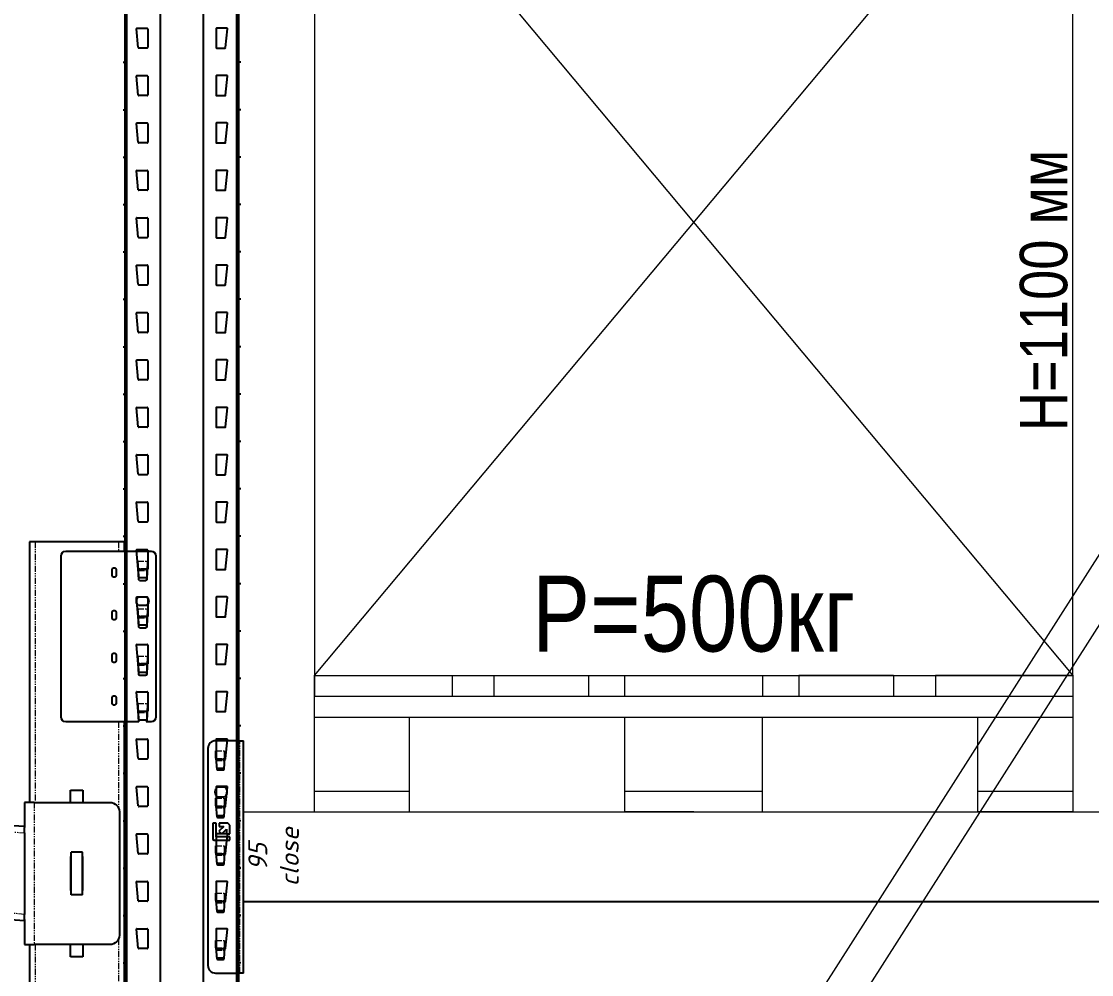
# Model space of a CAD drawing. Header units: millimetres. Extents: x 2140 to 223837, y 2113 to 170313.
# Drawn here: x 219872 to 221002, y 110882 to 111888 of the extents above; entities that cross this region are included whole.
import ezdxf

# ---------------------------------------------------------------- set-up
doc = ezdxf.new("R2010")
doc.units = ezdxf.units.MM
doc.linetypes.add('PHANTOM', pattern=[12.7, 6.35, -1.27, 1.27, -1.27, 1.27, -1.27])
doc.layers.add('0_ANNOT_Dimensions', color=7, linetype='Continuous')
doc.layers.add('2.Стойка', color=7, linetype='Continuous')
for name, color, linetype, lineweight in [('1.Балка', 5, 'Continuous', 0), ('16.СВЖ', 7, 'Continuous', 0), ('20.Груз', 7, 'Continuous', 0), ('25.Размера', 7, 'Continuous', 0), ('37.Паллеты', 32, 'Continuous', 0), ('44. Полоса СВЖ', 7, 'Continuous', 0), ('7.Поддон', 32, 'Continuous', 0)]:
    doc.layers.add(name, color=color, linetype=linetype, lineweight=lineweight)
doc.styles.add('Arial Narrow', font='ARIALN.TTF')
doc.styles.add('GOST', font='isocpeur.ttf')
doc.styles.add('Курсив', font='isocpeui.ttf')
doc.dimstyles.new('80', dxfattribs={"dimtxt": 80, "dimasz": 80, "dimexe": 0.18, "dimexo": 0, "dimgap": 20, "dimtad": 1, "dimdec": 0, "dimzin": 0, "dimdsep": 46, "dimtxsty": 'Курсив', "dimcen": 0.09, "dimadec": 0, "dimazin": 0, "dimtfac": 1, "dimtdec": 0, "dimtofl": 0, "dimtmove": 0, "dimatfit": 3, "dimfxl": 0.18, "dimtolj": 1, "dimtzin": 0, "dimarcsym": 0})
doc.dimstyles.new('blok40', dxfattribs={"dimtxt": 40, "dimasz": 80, "dimexe": 0.18, "dimexo": 0, "dimgap": 5, "dimtad": 1, "dimtoh": 1, "dimdec": 0, "dimzin": 0, "dimdsep": 46, "dimtxsty": 'GOST', "dimblk": 'NONE', "dimcen": 0.09, "dimse1": 1, "dimse2": 1, "dimsd1": 1, "dimsd2": 1, "dimadec": 0, "dimazin": 0, "dimtfac": 1, "dimtdec": 0, "dimtofl": 0, "dimtmove": 0, "dimatfit": 2, "dimldrblk": 'NONE', "dimfxl": 0.18, "dimtolj": 1, "dimtzin": 0, "dimarcsym": 0})
doc.dimstyles.new('Рзм блок', dxfattribs={"dimtxt": 40, "dimasz": 80, "dimexe": 0.18, "dimexo": 0, "dimgap": 5, "dimtad": 1, "dimtoh": 1, "dimdec": 0, "dimzin": 0, "dimdsep": 46, "dimtxsty": 'Курсив', "dimblk": 'NONE', "dimcen": 0.09, "dimse1": 1, "dimse2": 1, "dimsd1": 1, "dimsd2": 1, "dimadec": 0, "dimazin": 0, "dimtfac": 1, "dimtdec": 0, "dimtofl": 0, "dimtmove": 0, "dimatfit": 2, "dimldrblk": 'NONE', "dimfxl": 0.18, "dimtolj": 1, "dimtzin": 0, "dimarcsym": 0})

# ---------------------------------------------------------------- blocks, each defined once
blk = doc.blocks.new('*U491')
at = {"layer": '2.Стойка', "color": 0, "linetype": 'ByBlock'}
for p, q in [((-120, 0), (-120, 12200)), ((-118, 0), (-118, 12200)), ((-82.7, 0), (-82.7, 12200)), ((-37.3, 0), (-37.3, 12200)), ((-2, 0), (-2, 12200)), ((0, 0), (0, 12200)), ((-106.1, 2130.5), (-108, 2150.5)), ((-107.5, 2151), (-96.5, 2151)), ((-96, 2150.5), (-96, 2130.5)), ((-24, 2150.5), (-24, 2130.5)), ((-12.5, 2151), (-23.5, 2151)), ((-13.9, 2130.5), (-12, 2150.5)), ((-96.5, 2130), (-105.6, 2130)), ((-23.5, 2130), (-14.4, 2130)), ((-122, 2115), (-118, 2115)), ((-120, 2120.5), (-118, 2120.5)), ((0, 2120.5), (-2, 2120.5)), ((2, 2115), (-2, 2115)), ((-120, 2109.5), (-118, 2109.5)), ((-106.1, 2080.5), (-108, 2100.5)), ((-107.5, 2101), (-96.5, 2101)), ((-96, 2100.5), (-96, 2080.5)), ((-24, 2100.5), (-24, 2080.5)), ((-12.5, 2101), (-23.5, 2101)), ((-13.9, 2080.5), (-12, 2100.5)), ((0, 2109.5), (-2, 2109.5)), ((-96.5, 2080), (-105.6, 2080)), ((-23.5, 2080), (-14.4, 2080)), ((-120, 2070.5), (-118, 2070.5)), ((0, 2070.5), (-2, 2070.5)), ((-122, 2065), (-118, 2065)), ((-120, 2059.5), (-118, 2059.5)), ((2, 2065), (-2, 2065)), ((0, 2059.5), (-2, 2059.5)), ((-106.1, 2030.5), (-108, 2050.5)), ((-107.5, 2051), (-96.5, 2051)), ((-96, 2050.5), (-96, 2030.5)), ((-24, 2050.5), (-24, 2030.5)), ((-12.5, 2051), (-23.5, 2051)), ((-13.9, 2030.5), (-12, 2050.5)), ((-96.5, 2030), (-105.6, 2030)), ((-23.5, 2030), (-14.4, 2030)), ((-122, 2015), (-118, 2015)), ((-120, 2020.5), (-118, 2020.5)), ((0, 2020.5), (-2, 2020.5)), ((2, 2015), (-2, 2015)), ((-120, 2009.5), (-118, 2009.5)), ((-106.1, 1980.5), (-108, 2000.5)), ((-107.5, 2001), (-96.5, 2001)), ((-96, 2000.5), (-96, 1980.5)), ((-24, 2000.5), (-24, 1980.5)), ((-12.5, 2001), (-23.5, 2001)), ((-13.9, 1980.5), (-12, 2000.5)), ((0, 2009.5), (-2, 2009.5)), ((-96.5, 1980), (-105.6, 1980)), ((-23.5, 1980), (-14.4, 1980)), ((-122, 1965), (-118, 1965)), ((-120, 1970.5), (-118, 1970.5)), ((0, 1970.5), (-2, 1970.5)), ((2, 1965), (-2, 1965)), ((-120, 1959.5), (-118, 1959.5)), ((0, 1959.5), (-2, 1959.5)), ((-106.1, 1930.5), (-108, 1950.5)), ((-107.5, 1951), (-96.5, 1951)), ((-96, 1950.5), (-96, 1930.5)), ((-24, 1950.5), (-24, 1930.5)), ((-12.5, 1951), (-23.5, 1951)), ((-13.9, 1930.5), (-12, 1950.5)), ((-120, 1920.5), (-118, 1920.5)), ((-96.5, 1930), (-105.6, 1930)), ((-23.5, 1930), (-14.4, 1930)), ((0, 1920.5), (-2, 1920.5)), ((-122, 1915), (-118, 1915)), ((-120, 1909.5), (-118, 1909.5)), ((2, 1915), (-2, 1915)), ((0, 1909.5), (-2, 1909.5)), ((-106.1, 1880.5), (-108, 1900.5)), ((-107.5, 1901), (-96.5, 1901)), ((-96, 1900.5), (-96, 1880.5)), ((-24, 1900.5), (-24, 1880.5)), ((-12.5, 1901), (-23.5, 1901)), ((-13.9, 1880.5), (-12, 1900.5)), ((-96.5, 1880), (-105.6, 1880)), ((-23.5, 1880), (-14.4, 1880)), ((-122, 1865), (-118, 1865)), ((-120, 1870.5), (-118, 1870.5)), ((0, 1870.5), (-2, 1870.5)), ((2, 1865), (-2, 1865)), ((-120, 1859.5), (-118, 1859.5)), ((0, 1859.5), (-2, 1859.5)), ((-106.1, 1830.5), (-108, 1850.5)), ((-107.5, 1851), (-96.5, 1851)), ((-96, 1850.5), (-96, 1830.5)), ((-24, 1850.5), (-24, 1830.5)), ((-12.5, 1851), (-23.5, 1851)), ((-13.9, 1830.5), (-12, 1850.5)), ((-96.5, 1830), (-105.6, 1830)), ((-23.5, 1830), (-14.4, 1830)), ((-120, 1820.5), (-118, 1820.5)), ((0, 1820.5), (-2, 1820.5)), ((-122, 1815), (-118, 1815)), ((-120, 1809.5), (-118, 1809.5)), ((2, 1815), (-2, 1815)), ((0, 1809.5), (-2, 1809.5)), ((-106.1, 1780.5), (-108, 1800.5)), ((-107.5, 1801), (-96.5, 1801)), ((-96, 1800.5), (-96, 1780.5)), ((-24, 1800.5), (-24, 1780.5)), ((-12.5, 1801), (-23.5, 1801)), ((-13.9, 1780.5), (-12, 1800.5)), ((-96.5, 1780), (-105.6, 1780)), ((-23.5, 1780), (-14.4, 1780)), ((-122, 1765), (-118, 1765)), ((-120, 1770.5), (-118, 1770.5)), ((0, 1770.5), (-2, 1770.5)), ((2, 1765), (-2, 1765)), ((-120, 1759.5), (-118, 1759.5)), ((-106.1, 1730.5), (-108, 1750.5)), ((-107.5, 1751), (-96.5, 1751)), ((-96, 1750.5), (-96, 1730.5)), ((-24, 1750.5), (-24, 1730.5)), ((-12.5, 1751), (-23.5, 1751)), ((-13.9, 1730.5), (-12, 1750.5)), ((0, 1759.5), (-2, 1759.5)), ((-96.5, 1730), (-105.6, 1730)), ((-23.5, 1730), (-14.4, 1730)), ((-120, 1720.5), (-118, 1720.5)), ((0, 1720.5), (-2, 1720.5)), ((-122, 1715), (-118, 1715)), ((-120, 1709.5), (-118, 1709.5)), ((2, 1715), (-2, 1715)), ((0, 1709.5), (-2, 1709.5)), ((-106.1, 1680.5), (-108, 1700.5)), ((-107.5, 1701), (-96.5, 1701)), ((-96, 1700.5), (-96, 1680.5)), ((-24, 1700.5), (-24, 1680.5)), ((-12.5, 1701), (-23.5, 1701)), ((-13.9, 1680.5), (-12, 1700.5)), ((-96.5, 1680), (-105.6, 1680)), ((-23.5, 1680), (-14.4, 1680)), ((-122, 1665), (-118, 1665)), ((-120, 1670.5), (-118, 1670.5)), ((0, 1670.5), (-2, 1670.5)), ((2, 1665), (-2, 1665)), ((-120, 1659.5), (-118, 1659.5)), ((-106.1, 1630.5), (-108, 1650.5)), ((-107.5, 1651), (-96.5, 1651)), ((-96, 1650.5), (-96, 1630.5)), ((-24, 1650.5), (-24, 1630.5)), ((-12.5, 1651), (-23.5, 1651)), ((-13.9, 1630.5), (-12, 1650.5)), ((0, 1659.5), (-2, 1659.5)), ((-96.5, 1630), (-105.6, 1630)), ((-23.5, 1630), (-14.4, 1630)), ((-122, 1615), (-118, 1615)), ((-120, 1620.5), (-118, 1620.5)), ((0, 1620.5), (-2, 1620.5)), ((2, 1615), (-2, 1615)), ((-120, 1609.5), (-118, 1609.5)), ((0, 1609.5), (-2, 1609.5)), ((-106.1, 1580.5), (-108, 1600.5)), ((-107.5, 1601), (-96.5, 1601)), ((-96, 1600.5), (-96, 1580.5)), ((-24, 1600.5), (-24, 1580.5)), ((-12.5, 1601), (-23.5, 1601)), ((-13.9, 1580.5), (-12, 1600.5)), ((-120, 1570.5), (-118, 1570.5)), ((-96.5, 1580), (-105.6, 1580)), ((-23.5, 1580), (-14.4, 1580)), ((0, 1570.5), (-2, 1570.5)), ((-122, 1565), (-118, 1565)), ((-120, 1559.5), (-118, 1559.5)), ((2, 1565), (-2, 1565)), ((0, 1559.5), (-2, 1559.5)), ((-106.1, 1530.5), (-108, 1550.5)), ((-107.5, 1551), (-96.5, 1551)), ((-96, 1550.5), (-96, 1530.5)), ((-24, 1550.5), (-24, 1530.5)), ((-12.5, 1551), (-23.5, 1551)), ((-13.9, 1530.5), (-12, 1550.5)), ((-96.5, 1530), (-105.6, 1530)), ((-23.5, 1530), (-14.4, 1530)), ((-122, 1515), (-118, 1515)), ((-120, 1520.5), (-118, 1520.5)), ((0, 1520.5), (-2, 1520.5)), ((2, 1515), (-2, 1515)), ((-120, 1509.5), (-118, 1509.5)), ((0, 1509.5), (-2, 1509.5)), ((-106.1, 1480.5), (-108, 1500.5)), ((-107.5, 1501), (-96.5, 1501)), ((-96, 1500.5), (-96, 1480.5)), ((-24, 1500.5), (-24, 1480.5)), ((-12.5, 1501), (-23.5, 1501)), ((-13.9, 1480.5), (-12, 1500.5)), ((-96.5, 1480), (-105.6, 1480)), ((-23.5, 1480), (-14.4, 1480)), ((-120, 1470.5), (-118, 1470.5)), ((0, 1470.5), (-2, 1470.5)), ((-122, 1465), (-118, 1465)), ((-120, 1459.5), (-118, 1459.5)), ((2, 1465), (-2, 1465)), ((0, 1459.5), (-2, 1459.5)), ((-106.1, 1430.5), (-108, 1450.5)), ((-107.5, 1451), (-96.5, 1451)), ((-96, 1450.5), (-96, 1430.5)), ((-24, 1450.5), (-24, 1430.5)), ((-12.5, 1451), (-23.5, 1451)), ((-13.9, 1430.5), (-12, 1450.5)), ((-96.5, 1430), (-105.6, 1430)), ((-23.5, 1430), (-14.4, 1430)), ((-122, 1415), (-118, 1415)), ((-120, 1420.5), (-118, 1420.5)), ((0, 1420.5), (-2, 1420.5)), ((2, 1415), (-2, 1415)), ((-120, 1409.5), (-118, 1409.5)), ((-106.1, 1380.5), (-108, 1400.5)), ((-107.5, 1401), (-96.5, 1401)), ((-96, 1400.5), (-96, 1380.5)), ((-24, 1400.5), (-24, 1380.5)), ((-12.5, 1401), (-23.5, 1401)), ((-13.9, 1380.5), (-12, 1400.5)), ((0, 1409.5), (-2, 1409.5)), ((-96.5, 1380), (-105.6, 1380)), ((-23.5, 1380), (-14.4, 1380)), ((-120, 1370.5), (-118, 1370.5)), ((0, 1370.5), (-2, 1370.5)), ((-122, 1365), (-118, 1365)), ((-120, 1359.5), (-118, 1359.5)), ((2, 1365), (-2, 1365)), ((0, 1359.5), (-2, 1359.5)), ((-106.1, 1330.5), (-108, 1350.5)), ((-107.5, 1351), (-96.5, 1351)), ((-96, 1350.5), (-96, 1330.5)), ((-24, 1350.5), (-24, 1330.5)), ((-12.5, 1351), (-23.5, 1351)), ((-13.9, 1330.5), (-12, 1350.5)), ((-96.5, 1330), (-105.6, 1330)), ((-23.5, 1330), (-14.4, 1330)), ((-122, 1315), (-118, 1315)), ((-120, 1320.5), (-118, 1320.5)), ((0, 1320.5), (-2, 1320.5)), ((2, 1315), (-2, 1315)), ((-120, 1309.5), (-118, 1309.5)), ((-106.1, 1280.5), (-108, 1300.5)), ((-107.5, 1301), (-96.5, 1301)), ((-96, 1300.5), (-96, 1280.5)), ((-24, 1300.5), (-24, 1280.5)), ((-12.5, 1301), (-23.5, 1301)), ((-13.9, 1280.5), (-12, 1300.5)), ((0, 1309.5), (-2, 1309.5)), ((-96.5, 1280), (-105.6, 1280)), ((-23.5, 1280), (-14.4, 1280)), ((-122, 1265), (-118, 1265)), ((-120, 1270.5), (-118, 1270.5)), ((0, 1270.5), (-2, 1270.5)), ((2, 1265), (-2, 1265)), ((-120, 1259.5), (-118, 1259.5)), ((0, 1259.5), (-2, 1259.5)), ((-106.1, 1230.5), (-108, 1250.5)), ((-107.5, 1251), (-96.5, 1251)), ((-96, 1250.5), (-96, 1230.5)), ((-24, 1250.5), (-24, 1230.5)), ((-12.5, 1251), (-23.5, 1251)), ((-13.9, 1230.5), (-12, 1250.5)), ((-120, 1220.5), (-118, 1220.5)), ((-96.5, 1230), (-105.6, 1230)), ((-23.5, 1230), (-14.4, 1230)), ((0, 1220.5), (-2, 1220.5)), ((-122, 1215), (-118, 1215)), ((-120, 1209.5), (-118, 1209.5)), ((2, 1215), (-2, 1215)), ((0, 1209.5), (-2, 1209.5)), ((-106.1, 1180.5), (-108, 1200.5)), ((-107.5, 1201), (-96.5, 1201)), ((-96, 1200.5), (-96, 1180.5)), ((-24, 1200.5), (-24, 1180.5)), ((-12.5, 1201), (-23.5, 1201)), ((-13.9, 1180.5), (-12, 1200.5)), ((-96.5, 1180), (-105.6, 1180)), ((-23.5, 1180), (-14.4, 1180)), ((-122, 1165), (-118, 1165)), ((-120, 1170.5), (-118, 1170.5)), ((0, 1170.5), (-2, 1170.5)), ((2, 1165), (-2, 1165)), ((-120, 1159.5), (-118, 1159.5)), ((0, 1159.5), (-2, 1159.5))]:
    blk.add_line(p, q, dxfattribs=at)
for centre, start, end in [((-107.5, 2150.5), 90, 185.4403), ((-96.5, 2150.5), 0, 90), ((-23.5, 2150.5), 90, 180), ((-12.5, 2150.5), 354.5597, 90), ((-105.6, 2130.5), 185.4403, 270), ((-96.5, 2130.5), 270, 0), ((-23.5, 2130.5), 180, 270), ((-14.4, 2130.5), 270, 354.5597), ((-107.5, 2100.5), 90, 185.4403), ((-96.5, 2100.5), 0, 90), ((-23.5, 2100.5), 90, 180), ((-12.5, 2100.5), 354.5597, 90), ((-105.6, 2080.5), 185.4403, 270), ((-96.5, 2080.5), 270, 0), ((-23.5, 2080.5), 180, 270), ((-14.4, 2080.5), 270, 354.5597), ((-107.5, 2050.5), 90, 185.4403), ((-96.5, 2050.5), 0, 90), ((-23.5, 2050.5), 90, 180), ((-12.5, 2050.5), 354.5597, 90), ((-105.6, 2030.5), 185.4403, 270), ((-96.5, 2030.5), 270, 0), ((-23.5, 2030.5), 180, 270), ((-14.4, 2030.5), 270, 354.5597), ((-107.5, 2000.5), 90, 185.4403), ((-96.5, 2000.5), 0, 90), ((-23.5, 2000.5), 90, 180), ((-12.5, 2000.5), 354.5597, 90), ((-105.6, 1980.5), 185.4403, 270), ((-96.5, 1980.5), 270, 0), ((-23.5, 1980.5), 180, 270), ((-14.4, 1980.5), 270, 354.5597), ((-107.5, 1950.5), 90, 185.4403), ((-96.5, 1950.5), 0, 90), ((-23.5, 1950.5), 90, 180), ((-12.5, 1950.5), 354.5597, 90), ((-105.6, 1930.5), 185.4403, 270), ((-96.5, 1930.5), 270, 0), ((-23.5, 1930.5), 180, 270), ((-14.4, 1930.5), 270, 354.5597), ((-107.5, 1900.5), 90, 185.4403), ((-96.5, 1900.5), 0, 90), ((-23.5, 1900.5), 90, 180), ((-12.5, 1900.5), 354.5597, 90), ((-105.6, 1880.5), 185.4403, 270), ((-96.5, 1880.5), 270, 0), ((-23.5, 1880.5), 180, 270), ((-14.4, 1880.5), 270, 354.5597), ((-107.5, 1850.5), 90, 185.4403), ((-96.5, 1850.5), 0, 90), ((-23.5, 1850.5), 90, 180), ((-12.5, 1850.5), 354.5597, 90), ((-105.6, 1830.5), 185.4403, 270), ((-96.5, 1830.5), 270, 0), ((-23.5, 1830.5), 180, 270), ((-14.4, 1830.5), 270, 354.5597), ((-107.5, 1800.5), 90, 185.4403), ((-96.5, 1800.5), 0, 90), ((-23.5, 1800.5), 90, 180), ((-12.5, 1800.5), 354.5597, 90), ((-105.6, 1780.5), 185.4403, 270), ((-96.5, 1780.5), 270, 0), ((-23.5, 1780.5), 180, 270), ((-14.4, 1780.5), 270, 354.5597), ((-107.5, 1750.5), 90, 185.4403), ((-96.5, 1750.5), 0, 90), ((-23.5, 1750.5), 90, 180), ((-12.5, 1750.5), 354.5597, 90), ((-105.6, 1730.5), 185.4403, 270), ((-96.5, 1730.5), 270, 0), ((-23.5, 1730.5), 180, 270), ((-14.4, 1730.5), 270, 354.5597), ((-107.5, 1700.5), 90, 185.4403), ((-96.5, 1700.5), 0, 90), ((-23.5, 1700.5), 90, 180), ((-12.5, 1700.5), 354.5597, 90), ((-105.6, 1680.5), 185.4403, 270), ((-96.5, 1680.5), 270, 0), ((-23.5, 1680.5), 180, 270), ((-14.4, 1680.5), 270, 354.5597), ((-107.5, 1650.5), 90, 185.4403), ((-96.5, 1650.5), 0, 90), ((-23.5, 1650.5), 90, 180), ((-12.5, 1650.5), 354.5597, 90), ((-105.6, 1630.5), 185.4403, 270), ((-96.5, 1630.5), 270, 0), ((-23.5, 1630.5), 180, 270), ((-14.4, 1630.5), 270, 354.5597), ((-107.5, 1600.5), 90, 185.4403), ((-96.5, 1600.5), 0, 90), ((-23.5, 1600.5), 90, 180), ((-12.5, 1600.5), 354.5597, 90), ((-105.6, 1580.5), 185.4403, 270), ((-96.5, 1580.5), 270, 0), ((-23.5, 1580.5), 180, 270), ((-14.4, 1580.5), 270, 354.5597), ((-107.5, 1550.5), 90, 185.4403), ((-96.5, 1550.5), 0, 90), ((-23.5, 1550.5), 90, 180), ((-12.5, 1550.5), 354.5597, 90), ((-105.6, 1530.5), 185.4403, 270), ((-96.5, 1530.5), 270, 0), ((-23.5, 1530.5), 180, 270), ((-14.4, 1530.5), 270, 354.5597), ((-107.5, 1500.5), 90, 185.4403), ((-96.5, 1500.5), 0, 90), ((-23.5, 1500.5), 90, 180), ((-12.5, 1500.5), 354.5597, 90), ((-105.6, 1480.5), 185.4403, 270), ((-96.5, 1480.5), 270, 0), ((-23.5, 1480.5), 180, 270), ((-14.4, 1480.5), 270, 354.5597), ((-107.5, 1450.5), 90, 185.4403), ((-96.5, 1450.5), 0, 90), ((-23.5, 1450.5), 90, 180), ((-12.5, 1450.5), 354.5597, 90), ((-105.6, 1430.5), 185.4403, 270), ((-96.5, 1430.5), 270, 0), ((-23.5, 1430.5), 180, 270), ((-14.4, 1430.5), 270, 354.5597), ((-107.5, 1400.5), 90, 185.4403), ((-96.5, 1400.5), 0, 90), ((-23.5, 1400.5), 90, 180), ((-12.5, 1400.5), 354.5597, 90), ((-105.6, 1380.5), 185.4403, 270), ((-96.5, 1380.5), 270, 0), ((-23.5, 1380.5), 180, 270), ((-14.4, 1380.5), 270, 354.5597), ((-107.5, 1350.5), 90, 185.4403), ((-96.5, 1350.5), 0, 90), ((-23.5, 1350.5), 90, 180), ((-12.5, 1350.5), 354.5597, 90), ((-105.6, 1330.5), 185.4403, 270), ((-96.5, 1330.5), 270, 0), ((-23.5, 1330.5), 180, 270), ((-14.4, 1330.5), 270, 354.5597), ((-107.5, 1300.5), 90, 185.4403), ((-96.5, 1300.5), 0, 90), ((-23.5, 1300.5), 90, 180), ((-12.5, 1300.5), 354.5597, 90), ((-105.6, 1280.5), 185.4403, 270), ((-96.5, 1280.5), 270, 0), ((-23.5, 1280.5), 180, 270), ((-14.4, 1280.5), 270, 354.5597), ((-107.5, 1250.5), 90, 185.4403), ((-96.5, 1250.5), 0, 90), ((-23.5, 1250.5), 90, 180), ((-12.5, 1250.5), 354.5597, 90), ((-105.6, 1230.5), 185.4403, 270), ((-96.5, 1230.5), 270, 0), ((-23.5, 1230.5), 180, 270), ((-14.4, 1230.5), 270, 354.5597), ((-107.5, 1200.5), 90, 185.4403), ((-96.5, 1200.5), 0, 90), ((-23.5, 1200.5), 90, 180), ((-12.5, 1200.5), 354.5597, 90), ((-105.6, 1180.5), 185.4403, 270), ((-96.5, 1180.5), 270, 0), ((-23.5, 1180.5), 180, 270), ((-14.4, 1180.5), 270, 354.5597)]:
    blk.add_arc(centre, 0.5, start, end, dxfattribs=at)
blk = doc.blocks.new('*D1729')
at = {"layer": 'Defpoints', "color": 0, "transparency": 16777216}
for p in [(5, -40.7), (5, -135.7), (68.4, -135.7)]:
    blk.add_point(p, dxfattribs=at)
at = {"layer": '0_ANNOT_Dimensions', "color": 0, "transparency": 16777216, "insert": (36.7, -88.2), "char_height": 20, "attachment_point": 5, "rotation": 90, "style": 'Курсив'}
blk.add_mtext('\\A1;95\\Pclose', dxfattribs=at)
blk = doc.blocks.new('_None')
blk = doc.blocks.new('поддон')
at = {"layer": '7.Поддон', "color": 0, "linetype": 'ByBlock'}
for p, q in [((0, 0), (0, 144)), ((0, 144), (0, 122)), ((0, 144), (145, 144)), ((145, 144), (145, 122)), ((189, 144), (289, 144)), ((189, 144), (189, 122)), ((289, 144), (289, 122)), ((327.5, 122), (327.5, 144)), ((327.5, 144), (472.5, 144)), ((472.5, 144), (472.5, 122)), ((611, 144), (511, 144)), ((511, 144), (511, 122)), ((611, 144), (611, 122)), ((800, 144), (655, 144)), ((655, 144), (655, 122)), ((800, 144), (800, 0)), ((0, 122), (800, 122)), ((0, 100), (800, 100)), ((100, 0), (100, 100)), ((327.5, 0), (327.5, 100)), ((472.5, 0), (472.5, 100)), ((700, 0), (700, 100)), ((0, 22), (100, 22)), ((327.5, 22), (472.5, 22)), ((700, 22), (800, 22)), ((0, 0), (100, 0)), ((400, 0), (327.5, 0)), ((400, 0), (472.5, 0)), ((800, 0), (700, 0))]:
    blk.add_line(p, q, dxfattribs=at)
blk = doc.blocks.new('*D1165')
at = {"layer": 'Defpoints', "color": 0, "linetype": 'ByBlock', "transparency": 16777216}
for p in [(475, 500, 0), (475, 0, 0), (475, 0)]:
    blk.add_point(p, dxfattribs=at)
at = {"layer": '25.Размера', "color": 0, "linetype": 'ByBlock', "transparency": 16777216, "insert": (475, 208.6), "char_height": 80, "attachment_point": 5, "style": 'Arial Narrow'}
blk.add_mtext('\\A1;Р=500кг', dxfattribs=at)
blk = doc.blocks.new('*D1170')
at = {"layer": 'Defpoints', "color": 0, "linetype": 'ByBlock', "transparency": 16777216}
for p in [(875, 1100), (875, 1100), (875, 0)]:
    blk.add_point(p, dxfattribs=at)
at = {"layer": '25.Размера', "color": 0, "linetype": 'ByBlock', "transparency": 16777216, "insert": (844.5, 550), "char_height": 50, "attachment_point": 5, "rotation": 90, "style": 'Arial Narrow'}
blk.add_mtext('\\A1;Н=1100 мм', dxfattribs=at)
blk = doc.blocks.new('Торцевая Консоль')
at = {"color": 7, "linetype": 'Continuous', "lineweight": 25}
for p, q in [((62.5, 34.3), (-27.5, 34.3)), ((1, 44.3), (1, 34.3)), ((1, 44.3), (7, 44.3)), ((7, 44.3), (95, 44.3)), ((95, 44.3), (101, 44.3)), ((101, 44.3), (101, -230.7)), ((-32.5, 29.3), (-32.5, -140.7)), ((-23.8, 23.6), (-23.8, 22.6)), ((-23.8, 22.6), (-22.8, 4.2)), ((-14.6, 4.2), (-13.6, 22.6)), ((-13.6, 23.6), (-13.6, 22.6)), ((67.5, -140.7), (67.5, 29.3)), ((-23.4, 16.1), (-22.7, 4.2)), ((-23.4, 15.7), (-23.3, 15.2)), ((-23.2, 14), (-22.8, 7.2)), ((-14.7, 4.2), (-14, 16.1)), ((-14.6, 7.2), (-14.2, 14)), ((-14.1, 15.2), (-14, 15.7)), ((9.5, 14.8), (9.5, 8.8)), ((13.5, 8.8), (13.5, 14.8)), ((-15.3, 6.5), (-22.1, 6.5)), ((-15.4, 3.5), (-22, 3.5)), ((-14.1, -13.8), (-22.9, -13.8)), ((-23.8, -26.4), (-23.8, -27.4)), ((-23.8, -27.4), (-22.8, -45.8)), ((-23.4, -33.9), (-22.7, -45.8)), ((-22.9, -23), (-14.1, -23)), ((-14.7, -45.8), (-14, -33.9)), ((-14.6, -45.8), (-13.6, -27.4)), ((-13.6, -26.4), (-13.6, -27.4)), ((9.5, -30.2), (9.5, -36.2)), ((13.5, -36.2), (13.5, -30.2)), ((-23.4, -34.3), (-23.3, -34.8)), ((-23.2, -36), (-22.8, -42.8)), ((-15.3, -43.5), (-22.1, -43.5)), ((-14.6, -42.8), (-14.2, -36)), ((-14.1, -34.8), (-14, -34.3)), ((-15.4, -46.5), (-22, -46.5)), ((-23.8, -76.4), (-23.8, -77.4)), ((-23.8, -77.4), (-22.8, -95.8)), ((-14.6, -95.8), (-13.6, -77.4)), ((-13.6, -76.4), (-13.6, -77.4)), ((9.5, -75.2), (9.5, -81.2)), ((13.5, -81.2), (13.5, -75.2)), ((-23.4, -83.9), (-22.7, -95.8)), ((-23.4, -84.3), (-23.3, -84.8)), ((-23.2, -86), (-22.8, -92.8)), ((-14.7, -95.8), (-14, -83.9)), ((-14.6, -92.8), (-14.2, -86)), ((-14.1, -84.8), (-14, -84.3)), ((-15.3, -93.5), (-22.1, -93.5)), ((-15.4, -96.5), (-22, -96.5)), ((9.5, -120.2), (9.5, -126.2)), ((13.5, -126.2), (13.5, -120.2)), ((-23.8, -126.4), (-23.8, -127.4)), ((-23.8, -127.4), (-22.8, -145.7)), ((-23.4, -133.9), (-22.7, -145.7)), ((-23.4, -134.3), (-23.3, -134.8)), ((-14.7, -145.7), (-14, -133.9)), ((-14.6, -145.7), (-13.6, -127.4)), ((-14.1, -134.8), (-14, -134.3)), ((-13.6, -126.4), (-13.6, -127.4)), ((-27.5, -145.7), (-22.8, -145.7)), ((-23.2, -136), (-22.8, -142.8)), ((-22.7, -145.7), (-22.8, -145.7)), ((-15.3, -143.5), (-22.1, -143.5)), ((-14.6, -145.7), (-14.7, -145.7)), ((-14.6, -142.8), (-14.2, -136)), ((-14.6, -145.7), (62.5, -145.7)), ((1, -145.7), (1, -465.7)), ((1353.8, -190.3), (106, -255.7)), ((57.5, -217.7), (44.5, -217.7)), ((44.5, -217.7), (44.5, -230.7)), ((57.5, -230.7), (57.5, -217.7)), ((96, -230.7), (16, -230.7)), ((96, -230.7), (106, -230.7)), ((106, -230.7), (106, -257.3)), ((6, -240.7), (6, -370.7)), ((106, -355.8), (1357.4, -255.2)), ((106, -262.7), (106, -257.3)), ((106, -262.7), (106, -348.8)), ((44.5, -287.7), (45, -287.7)), ((44.5, -323.7), (44.5, -287.7)), ((45, -328.2), (45, -283.2)), ((45, -283.2), (57, -283.2)), ((57, -328.2), (57, -283.2)), ((57, -287.7), (57.5, -287.7)), ((57.5, -287.7), (57.5, -323.7)), ((45, -323.7), (44.5, -323.7)), ((57.5, -323.7), (57, -323.7)), ((45, -328.2), (57, -328.2)), ((106, -354.1), (106, -380.7)), ((16, -380.7), (96, -380.7)), ((44.5, -380.7), (44.5, -393.7)), ((57.5, -393.7), (57.5, -380.7)), ((106, -380.7), (96, -380.7)), ((101, -380.7), (101, -655.7)), ((44.5, -393.7), (57.5, -393.7))]:
    blk.add_line(p, q, dxfattribs=at)
at = {"color": 8, "linetype": 'PHANTOM', "lineweight": 18}
for p, q in [((7, 44.3), (7, 34.3)), ((95, 44.3), (95, -230.7)), ((-13.6, 23.6), (-23.8, 23.6)), ((-23.4, 15.7), (-14, 15.7)), ((-14.1, 15.2), (-23.3, 15.2)), ((-14.2, 14), (-23.2, 14)), ((-22.7, 4.2), (-22.8, 4.2)), ((-14.6, 4.2), (-14.7, 4.2)), ((-13.6, -26.4), (-23.8, -26.4)), ((-23.4, -34.3), (-14, -34.3)), ((-14.1, -34.8), (-23.3, -34.8)), ((-14.2, -36), (-23.2, -36)), ((-22.7, -45.8), (-22.8, -45.8)), ((-14.6, -45.8), (-14.7, -45.8)), ((-13.6, -76.4), (-23.8, -76.4)), ((-23.4, -84.3), (-14, -84.3)), ((-14.1, -84.8), (-23.3, -84.8)), ((-14.2, -86), (-23.2, -86)), ((-22.7, -95.8), (-22.8, -95.8)), ((-14.6, -95.8), (-14.7, -95.8)), ((-13.6, -126.4), (-23.8, -126.4)), ((-23.4, -134.3), (-14, -134.3)), ((-14.1, -134.8), (-23.3, -134.8)), ((-14.2, -136), (-23.2, -136)), ((7, -145.7), (7, -236.3)), ((1354.2, -197.2), (106, -262.7)), ((96, -230.7), (96, -380.7)), ((106, -348.8), (1356.9, -248.2)), ((7, -375), (7, -465.7)), ((95, -380.7), (95, -655.7))]:
    blk.add_line(p, q, dxfattribs=at)
at = {"color": 7, "linetype": 'Continuous', "lineweight": 25}
for centre, radius, start, end in [((-27.5, 29.3), 5, 90, 180), ((62.5, 29.3), 5, 0, 90), ((11.5, 14.8), 2, 0, 180), ((11.5, 8.8), 2, 180, 0), ((-19, -18.4), 6, 129.9445, 230.0555), ((-18, -18.4), 6, 309.9445, 50.0555), ((11.5, -30.2), 2, 0, 180), ((11.5, -36.2), 2, 180, 0), ((11.5, -75.2), 2, 0, 180), ((11.5, -81.2), 2, 180, 0), ((11.5, -120.2), 2, 0, 180), ((11.5, -126.2), 2, 180, 0), ((-27.5, -140.7), 5, 180, 270), ((62.5, -140.7), 5, 270, 0), ((16, -240.7), 10, 90, 180), ((16, -370.7), 10, 180, 270)]:
    blk.add_arc(centre, radius, start, end, dxfattribs=at)
for centre, major_axis, ratio, start_param, end_param in [((-23.7, 23.6), (-0.49, 9), 0.014521, 1.677936, 2.551772), ((-13.7, 23.6), (0.49, 9), 0.014521, 3.731413, 4.605249), ((-23.7, 23.6), (-0.49, 9), 0.014521, 2.551772, 2.642656), ((-23.2, 13.4), (-0.11, 2), 0.014521, 4.973399, 5.784249), ((-14.2, 13.4), (0.11, 2), 0.014521, 0.498937, 1.309786), ((-13.7, 23.6), (0.49, 9), 0.014521, 3.640529, 3.731413), ((-22.1, 7.2), (0.539, -0.524), 0.996104, 3.968676, 5.485179), ((-22, 4.2), (0.75, 0), 0.999894, 3.195886, 4.712389), ((-22, 4.2), (0.75, 0), 0.999894, 3.195886, 4.712389), ((-15.4, 4.2), (0.75, 0), 0.999894, 4.712389, 6.228892), ((-15.4, 4.2), (0.75, 0), 0.999894, 4.712389, 6.228892), ((-15.3, 7.2), (0.539, 0.524), 0.996104, 3.939599, 5.456102), ((-23.7, -26.4), (-0.49, 9), 0.014521, 1.677936, 2.551772), ((-23.7, -26.4), (-0.49, 9), 0.014521, 2.551772, 2.642656), ((-13.7, -26.4), (0.49, 9), 0.014521, 3.731413, 4.605249), ((-13.7, -26.4), (0.49, 9), 0.014521, 3.640529, 3.731413), ((-23.2, -36.6), (-0.11, 2), 0.014521, 4.973399, 5.784249), ((-22.1, -42.8), (0.539, -0.524), 0.996104, 3.968676, 5.485179), ((-15.3, -42.8), (0.539, 0.524), 0.996104, 3.939599, 5.456102), ((-14.2, -36.6), (0.11, 2), 0.014521, 0.498937, 1.309786), ((-22, -45.8), (0.75, 0), 0.999894, 3.195886, 4.712389), ((-22, -45.8), (0.75, 0), 0.999894, 3.195886, 4.712389), ((-15.4, -45.8), (0.75, 0), 0.999894, 4.712389, 6.228892), ((-15.4, -45.8), (0.75, 0), 0.999894, 4.712389, 6.228892), ((-23.7, -76.4), (-0.49, 9), 0.014521, 1.677936, 2.551772), ((-13.7, -76.4), (0.49, 9), 0.014521, 3.731413, 4.605249), ((-23.7, -76.4), (-0.49, 9), 0.014521, 2.551772, 2.642656), ((-23.2, -86.6), (-0.11, 2), 0.014521, 4.973399, 5.784249), ((-14.2, -86.6), (0.11, 2), 0.014521, 0.498937, 1.309786), ((-13.7, -76.4), (0.49, 9), 0.014521, 3.640529, 3.731413), ((-22.1, -92.8), (0.539, -0.524), 0.996104, 3.968676, 5.485179), ((-22, -95.8), (0.75, 0), 0.999894, 3.195886, 4.712389), ((-22, -95.8), (0.75, 0), 0.999894, 3.195886, 4.712389), ((-15.4, -95.8), (0.75, 0), 0.999894, 4.712389, 6.228892), ((-15.4, -95.8), (0.75, 0), 0.999894, 4.712389, 6.228892), ((-15.3, -92.8), (0.539, 0.524), 0.996104, 3.939599, 5.456102), ((-23.7, -126.4), (-0.49, 9), 0.014521, 1.677936, 2.551772), ((-23.7, -126.4), (-0.49, 9), 0.014521, 2.551772, 2.642656), ((-23.2, -136.6), (-0.11, 2), 0.014521, 4.973399, 5.784249), ((-14.2, -136.6), (0.11, 2), 0.014521, 0.498937, 1.309786), ((-13.7, -126.4), (0.49, 9), 0.014521, 3.731413, 4.605249), ((-13.7, -126.4), (0.49, 9), 0.014521, 3.640529, 3.731413), ((-22.1, -142.8), (0.539, -0.524), 0.996104, 3.968676, 5.485179), ((-15.3, -142.8), (0.539, 0.524), 0.996104, 3.939599, 5.456102)]:
    blk.add_ellipse(centre, major_axis=major_axis, ratio=ratio, start_param=start_param, end_param=end_param, dxfattribs=at)
blk.add_open_spline([(106, -355.8), (106, -355.7), (106.1, -355.5), (106.1, -354.3), (106.1, -352.5), (106.1, -350.6), (106, -349.3), (106, -348.8)], degree=3, knots=[0, 0, 0, 0, 0.2149752, 0.4299515, 0.6449278, 0.8599041, 1, 1, 1, 1], dxfattribs=at)
blk = doc.blocks.new('*U1289')
at = {"color": 0, "xscale": -1}
blk.add_blockref('Торцевая Консоль', (662.6, 305.7), dxfattribs=at)
blk = doc.blocks.new('*U1290')
at = {"color": 0, "linetype": 'ByBlock', "lineweight": -2, "transparency": 16777216}
blk.add_blockref('*U1289', (0, 0), dxfattribs=at)
blk = doc.blocks.new('*U1497')
at = {"layer": '44. Полоса СВЖ', "color": 3, "linetype": 'ByBlock'}
blk.add_lwpolyline([(-1040.8, -1669.8), (-1039.2, -1667.2), (-7.6, -49.1), (-6, -46.6), (-5.8, -46.3), (22.8, -1.5), (19.7, 12.3), (2.9, 23.1), (-11, 20), (-39.6, -24.8), (-39.7, -25.1), (-41.3, -27.6), (-1073, -1645.7), (-1074.6, -1648.3), (-1102.3, -1691.7), (-1099.2, -1705.5), (-1082.3, -1716.2), (-1068.5, -1713.2)], close=True, dxfattribs=at)
blk = doc.blocks.new('*U1296')
at = {"color": 0, "lineweight": 0, "rotation": 359.9868598906417}
blk.add_blockref('*U1497', (1335, 2133.8), dxfattribs=at)
blk = doc.blocks.new('*U1726')
at = {"layer": '1.Балка', "color": 0, "linetype": 'Continuous', "lineweight": 25}
for p, q in [((-2.5, 34.3), (-24.5, 34.3)), ((-2.5, 34.3), (5, 34.3)), ((5, -210.7), (5, 34.3)), ((-32.5, 26.3), (-32.5, -202.7)), ((-24.2, 15.8), (-24.2, 23.6)), ((-14.6, 15.8), (-14.6, 23.6)), ((-24.2, 15.8), (-23.2, 4.4)), ((-15.6, 4.4), (-14.6, 15.8)), ((-22.4, 5.3), (-16.4, 5.3)), ((-22.2, 3.5), (-16.6, 3.5)), ((-14.9, -14.7), (-22.5, -14.7)), ((-24.2, -34.2), (-24.2, -26.4)), ((-22.5, -24.7), (-14.9, -24.7)), ((-14.6, -34.2), (-14.6, -26.4)), ((-24.2, -34.2), (-23.2, -45.6)), ((-22.4, -44.7), (-16.4, -44.7)), ((-15.6, -45.6), (-14.6, -34.2)), ((-27.5, -52.7), (-27.5, -69.2)), ((-23.7, -52.7), (-27.5, -52.7)), ((-23.7, -66.9), (-23.7, -52.7)), ((-22.2, -46.5), (-16.6, -46.5)), ((-15.8, -56.2), (-20.9, -61.2)), ((-11.7, -52.7), (-20.7, -52.7)), ((-20.7, -52.7), (-20.7, -56.2)), ((-20.7, -56.2), (-15.8, -56.2)), ((-9.5, -54.9), (-11.7, -52.7)), ((-9.5, -63.9), (-9.5, -54.9)), ((-9.5, -66.9), (-23.7, -66.9)), ((-20.9, -61.2), (-18, -64)), ((-18, -64), (-13, -59)), ((-13, -59), (-13, -63.9)), ((-13, -63.9), (-9.5, -63.9)), ((-9.5, -70.7), (-9.5, -66.9)), ((-26, -70.7), (-9.5, -70.7)), ((-24.2, -84.2), (-24.2, -76.4)), ((-14.6, -84.2), (-14.6, -76.4)), ((-24.2, -84.2), (-23.2, -95.6)), ((-15.6, -95.6), (-14.6, -84.2)), ((-22.4, -94.7), (-16.4, -94.7)), ((-22.2, -96.5), (-16.6, -96.5)), ((-24.2, -134.2), (-24.2, -126.4)), ((-24.2, -134.2), (-23.2, -145.6)), ((-15.6, -145.6), (-14.6, -134.2)), ((-14.6, -134.2), (-14.6, -126.4)), ((-22.4, -144.7), (-16.4, -144.7)), ((-22.2, -146.5), (-16.6, -146.5)), ((2705, -135.7), (5, -135.7)), ((-24.2, -184.2), (-24.2, -176.4)), ((-14.6, -184.2), (-14.6, -176.4)), ((-24.2, -184.2), (-23.2, -195.6)), ((-15.6, -195.6), (-14.6, -184.2)), ((-22.4, -194.7), (-16.4, -194.7)), ((-22.2, -196.5), (-16.6, -196.5)), ((-24.5, -210.7), (-2.5, -210.7)), ((5, -210.7), (-2.5, -210.7))]:
    blk.add_line(p, q, dxfattribs=at)
at = {"layer": '1.Балка', "color": 0, "linetype": 'PHANTOM', "lineweight": 18}
for p, q in [((1, -210.7), (1, 34.3)), ((-24.2, 23.6), (-14.6, 23.6)), ((-24.2, 15.7), (-14.6, 15.7)), ((-24.1, 14.7), (-14.7, 14.7)), ((-24, 13.5), (-14.8, 13.5)), ((-24.2, -26.4), (-14.6, -26.4)), ((-24.2, -34.3), (-14.6, -34.3)), ((-24.1, -35.3), (-14.7, -35.3)), ((-24, -36.5), (-14.8, -36.5)), ((-24.2, -76.4), (-14.6, -76.4)), ((-24.2, -84.3), (-14.6, -84.3)), ((-24.1, -85.3), (-14.7, -85.3)), ((-24, -86.5), (-14.8, -86.5)), ((-24.2, -126.4), (-14.6, -126.4)), ((-24.2, -134.3), (-14.6, -134.3)), ((-24.1, -135.3), (-14.7, -135.3)), ((-24, -136.5), (-14.8, -136.5)), ((-24.2, -176.4), (-14.6, -176.4)), ((-24.2, -184.3), (-14.6, -184.3)), ((-24.1, -185.3), (-14.7, -185.3)), ((-24, -186.5), (-14.8, -186.5))]:
    blk.add_line(p, q, dxfattribs=at)
at = {"layer": '1.Балка', "color": 0}
blk.add_line((5, -40.7), (2705, -40.7), dxfattribs=at)
at = {"layer": '1.Балка', "color": 0, "linetype": 'Continuous', "lineweight": 25}
for centre, radius, start, end in [((-24.5, 26.3), 8, 90.0003, 179.9996), ((-22.4, 6.3), 0.99, 185.9117, 270.8038), ((-22.2, 4.5), 1.03, 183.6643, 268.5085), ((-22.2, 4.5), 1, 184.9955, 270.0045), ((-16.6, 4.5), 1.03, 271.4915, 356.3357), ((-16.6, 4.5), 1, 270.0014, 354.9985), ((-16.4, 6.3), 0.99, 269.1962, 354.0883), ((-19.2, -19.7), 6, 123.5568, 236.4432), ((-18.2, -19.7), 6, 303.5568, 56.4432), ((-22.4, -43.7), 0.99, 185.9116, 270.8034), ((-16.4, -43.7), 0.99, 269.1966, 354.0884), ((-22.2, -45.5), 1.03, 183.6646, 268.5085), ((-22.2, -45.5), 1, 184.9955, 270.0045), ((-16.6, -45.5), 1.03, 271.4915, 356.3354), ((-16.6, -45.5), 1, 270.0014, 354.9985), ((-26, -69.2), 1.5, 180.0004, 270), ((-22.4, -93.7), 0.99, 185.9118, 270.8034), ((-22.2, -95.5), 1.03, 183.6645, 268.5084), ((-22.2, -95.5), 1, 184.9956, 270.0045), ((-16.6, -95.5), 1.03, 271.4916, 356.3355), ((-16.6, -95.5), 1, 270.0014, 354.9985), ((-16.4, -93.7), 0.99, 269.1966, 354.0882), ((-22.4, -143.7), 0.99, 185.9119, 270.8034), ((-22.2, -145.5), 1.03, 183.6645, 268.5083), ((-22.2, -145.5), 1, 184.9955, 270.0045), ((-16.6, -145.5), 1.03, 271.4917, 356.3355), ((-16.6, -145.5), 1, 270.0014, 354.9985), ((-16.4, -143.7), 0.99, 269.1966, 354.0881), ((-24.5, -202.7), 8, 180.0004, 269.9997), ((-22.4, -193.7), 0.99, 185.9116, 270.8034), ((-22.2, -195.5), 1.03, 183.6643, 268.5085), ((-22.2, -195.5), 1, 184.9955, 270.0045), ((-16.6, -195.5), 1.03, 271.4915, 356.3357), ((-16.6, -195.5), 1, 270.0014, 354.9985), ((-16.4, -193.7), 0.99, 269.1966, 354.0884)]:
    blk.add_arc(centre, radius, start, end, dxfattribs=at)
at = {"layer": '0_ANNOT_Dimensions', "color": 0}
dim = blk.add_linear_dim(base=(68.4, -135.7), p1=(5, -40.7), p2=(5, -135.7), angle=90, text='<>\\Pclose', dimstyle='Рзм блок', override={"dimtxt": 20}, dxfattribs=at)
dim.commit()
dim.dimension.update_dxf_attribs({"geometry": '*D1729', "text_midpoint": (36.7, -88.2)})
blk = doc.blocks.new('*U1164')
at = {"layer": '20.Груз', "color": 0, "linetype": 'ByBlock'}
for p, q in [((75, 1100), (875, 144)), ((75, 144), (875, 1100))]:
    blk.add_line(p, q, dxfattribs=at)
blk.add_lwpolyline([(75, 144), (875, 144), (875, 1100), (75, 1100)], close=True, dxfattribs=at)
at = {"layer": '7.Поддон', "color": 0, "linetype": 'ByBlock'}
blk.add_blockref('поддон', (75, 0), dxfattribs=at)
at = {"layer": '25.Размера', "color": 0, "linetype": 'ByBlock'}
dim = blk.add_linear_dim(base=(875, 1100), p1=(875, 0), p2=(875, 1100), angle=90, text='Н=<> мм', dimstyle='blok40', override={"dimtxt": 50, "dimtxsty": 'Arial Narrow'}, dxfattribs=at)
dim.commit()
dim.dimension.update_dxf_attribs({"geometry": '*D1170', "text_midpoint": (844.5, 550)})
dim = blk.add_linear_dim(base=(475, 0, 0), p1=(475, 500), p2=(475, 0), angle=90, text='Р=<>кг', dimstyle='80', override={"dimtih": 1, "dimtxsty": 'Arial Narrow', "dimse1": 1, "dimse2": 1, "dimsd1": 1, "dimsd2": 1, "dimtmove": 2}, dxfattribs=at)
dim.commit()
dim.dimension.update_dxf_attribs({"geometry": '*D1165', "text_midpoint": (475, 208.6, 0), "dimtype": 160})

msp = doc.modelspace()

# ---------------------------------------------------------------- block references
msp.add_blockref('*U1290', (219319.1, 110988.8))
at = {"layer": '1.Балка', "color": 1}
msp.add_blockref('*U1726', (220101.7, 111094.5), dxfattribs=at)
at = {"layer": '16.СВЖ', "color": 0}
msp.add_blockref('*U1296', (220041.7, 109729.5), dxfattribs=at)
at = {"layer": '2.Стойка', "color": 0}
msp.add_blockref('*U491', (220101.7, 109729.5), dxfattribs=at)
at = {"layer": '37.Паллеты', "color": 1, "lineweight": 0}
msp.add_blockref('*U1164', (220106.7, 111053.8), dxfattribs=at)

doc.saveas('drawing.dxf')
